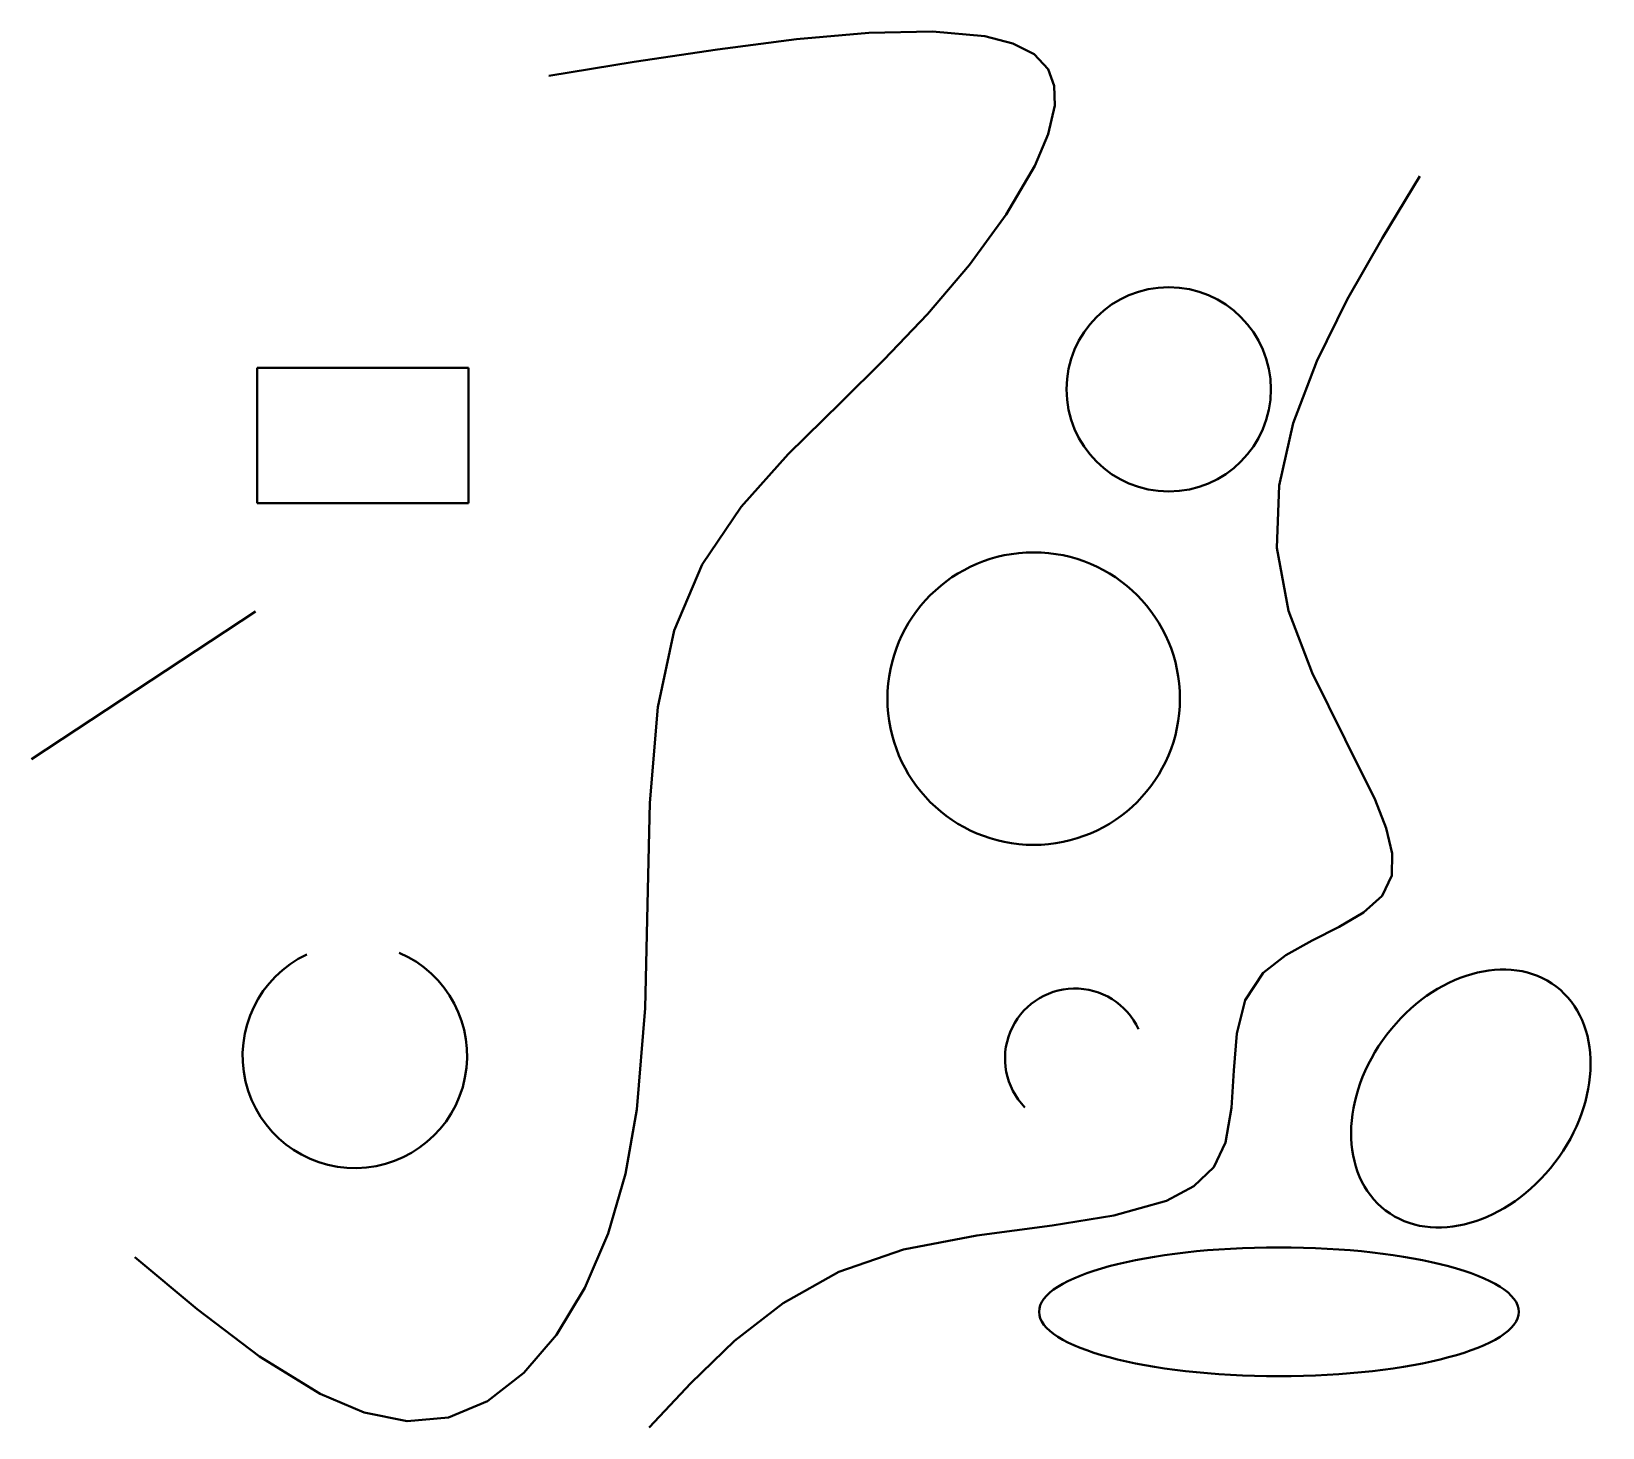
# Model space of a CAD drawing. Header units: inches. Extents: x -2.78 to 2.5, y -1.83 to 2.86.
import ezdxf

# ---------------------------------------------------------------- set-up
doc = ezdxf.new("R2010")
doc.units = ezdxf.units.IN
doc.header["$MEASUREMENT"] = 0
doc.layers.add('Visible', color=7, linetype='Continuous', lineweight=40)

msp = doc.modelspace()

# ---------------------------------------------------------------- linework, layer by layer
at = {"layer": 'Visible'}
for p, q in [((-2.0214, 1.7318), (-2.0214, 1.2779)), ((-2.0214, 1.7318), (-1.3108, 1.7318)), ((-1.3108, 1.7318), (-1.3108, 1.2779)), ((-2.0214, 1.2779), (-1.3108, 1.2779)), ((-2.7798, 0.418), (-2.0273, 0.9136))]:
    msp.add_line(p, q, dxfattribs=at)
for points in [[(-2.4328, -1.2559, 0), (-2.2223, -1.4306, 0), (-2.0139, -1.5889, 0), (-1.8099, -1.7147, 0), (-1.6611, -1.778, 0), (-1.517, -1.8068, 0), (-1.3784, -1.7946, 0), (-1.2469, -1.739, 0), (-1.125, -1.6445, 0), (-1.0152, -1.516, 0), (-0.9199, -1.3583, 0), (-0.8416, -1.1765, 0), (-0.783, -0.9754, 0), (-0.7451, -0.76, 0), (-0.7178, -0.4193, 0), (-0.7095, -0.0707, 0), (-0.7013, 0.2713, 0), (-0.6748, 0.5922, 0), (-0.6202, 0.85, 0), (-0.5254, 1.0716, 0), (-0.3945, 1.2648, 0), (-0.2365, 1.4421, 0), (-0.0604, 1.6162, 0), (0.0849, 1.7588, 0), (0.2314, 1.9131, 0), (0.372, 2.0789, 0), (0.4959, 2.2479, 0), (0.5921, 2.411, 0), (0.6372, 2.5178, 0), (0.659, 2.614, 0), (0.6572, 2.68, 0), (0.6367, 2.7359, 0), (0.5892, 2.786, 0), (0.5177, 2.8225, 0), (0.4242, 2.8467, 0), (0.2477, 2.8626, 0), (0.0343, 2.8577, 0), (-0.2088, 2.8362, 0), (-0.474, 2.8023, 0), (-0.754, 2.76, 0), (-1.0414, 2.7136, 0)], [(1.8861, 2.3763, 0), (1.7599, 2.1693, 0), (1.6417, 1.962, 0), (1.5393, 1.7544, 0), (1.4604, 1.5462, 0), (1.4131, 1.3373, 0), (1.4052, 1.1274, 0), (1.4442, 0.9163, 0), (1.5244, 0.7072, 0), (1.6348, 0.4835, 0), (1.7351, 0.2804, 0), (1.7723, 0.1856, 0), (1.7927, 0.1006, 0), (1.7915, 0.0268, 0), (1.7587, -0.042, 0), (1.6962, -0.0975, 0), (1.6143, -0.1453, 0), (1.5239, -0.1913, 0), (1.4353, -0.2411, 0), (1.3592, -0.3004, 0), (1.2986, -0.392, 0), (1.2708, -0.5046, 0), (1.261, -0.6285, 0), (1.2534, -0.7536, 0), (1.2324, -0.8699, 0), (1.1933, -0.9527, 0), (1.1265, -1.0176, 0), (1.0339, -1.0661, 0), (0.8572, -1.116, 0), (0.6499, -1.1494, 0), (0.3968, -1.183, 0), (0.1504, -1.2294, 0), (-0.0671, -1.3049, 0), (-0.2536, -1.4098, 0), (-0.4167, -1.5369, 0), (-0.5643, -1.6788, 0), (-0.7041, -1.8281, 0)]]:
    msp.add_polyline3d(points, dxfattribs=at)
for centre, radius in [((1.042, 1.6601), 0.3433), ((0.5882, 0.621), 0.4914)]:
    msp.add_circle(centre, radius, dxfattribs=at)
for centre, radius, start, end in [((-1.6929, -0.5792), 0.3772, 115.3129, 66.6823), ((0.727, -0.5884), 0.2353, 24.8054, 224.2116)]:
    msp.add_arc(centre, radius, start, end, dxfattribs=at)
for centre, major_axis, ratio in [((2.0572, -0.7226), (0.2866, 0.3762), 0.750474), ((1.4123, -1.4391), (0.8062, 0), 0.268227)]:
    msp.add_ellipse(centre, major_axis=major_axis, ratio=ratio, dxfattribs=at)

doc.saveas('drawing.dxf')
